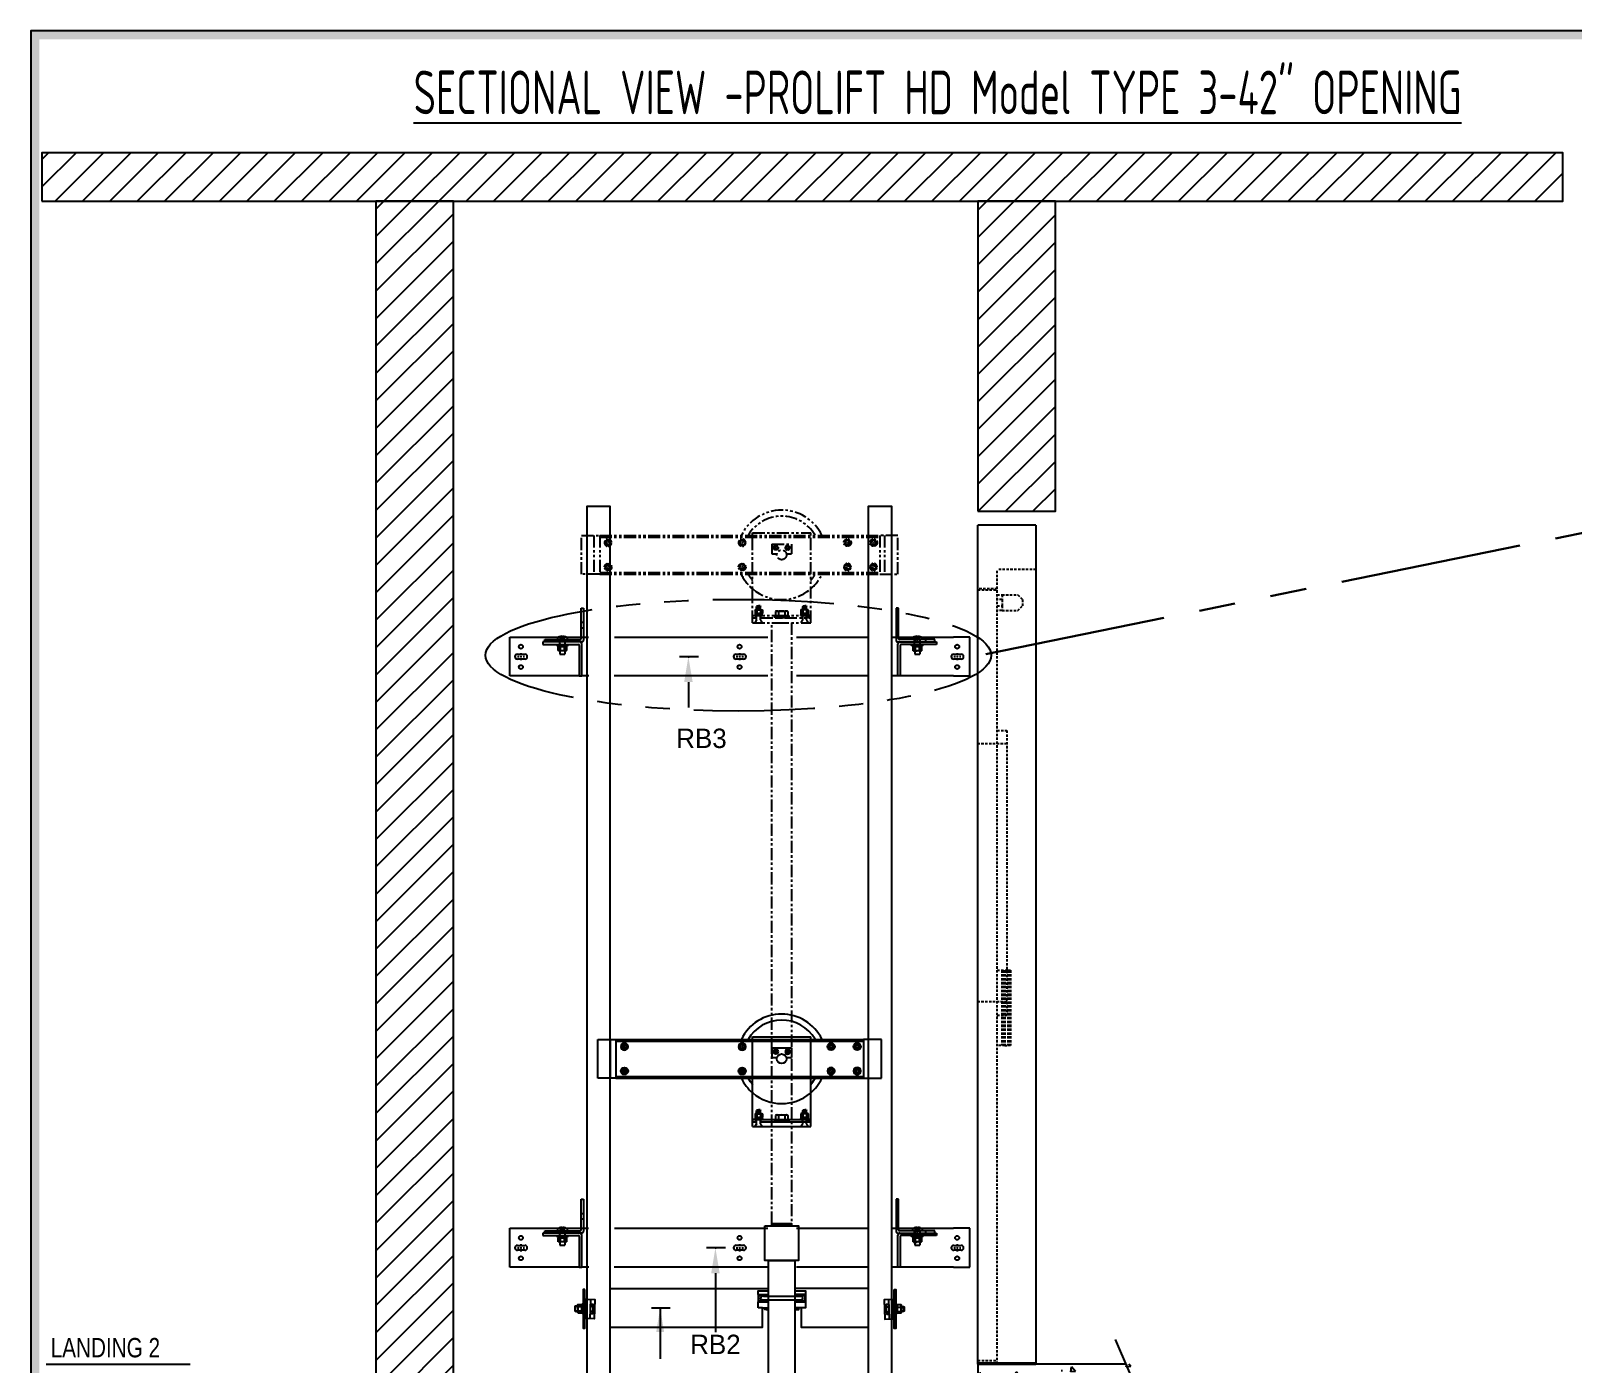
# Model space of a CAD drawing. Header units: inches. Extents: x 93 to 730, y 75 to 542.
# Drawn here: x 93.1 to 199.3, y 249 to 340.7 of the extents above; entities that cross this region are included whole.
import ezdxf
from ezdxf.enums import TextEntityAlignment as Align

# ---------------------------------------------------------------- set-up
doc = ezdxf.new("R2010")
doc.units = ezdxf.units.IN
doc.header["$MEASUREMENT"] = 0
for name, pattern in [('CENTER', [2, 1.25, -0.25, 0.25, -0.25]), ('HIDDEN', [0.375, 0.25, -0.125]), ('PHANTOM', [2.5, 1.25, -0.25, 0.25, -0.25, 0.25, -0.25])]:
    doc.linetypes.add(name, pattern=pattern)
for name, color, linetype in [('AM_HID', 7, 'HIDDEN'), ('AM_VIS', 7, 'Continuous'), ('CEN', 1, 'CENTER'), ('CUTLINE', 6, 'Continuous'), ('DIM', 3, 'Continuous'), ('HATCH', 5, 'Continuous'), ('MASONRY', 7, 'Continuous'), ('NODE', 7, 'Continuous'), ('PHANTOM', 4, 'PHANTOM'), ('TITLEBLK', 8, 'Continuous')]:
    doc.layers.add(name, color=color, linetype=linetype)
doc.styles.add('PLAN_STYLE', font='TXT.SHX')
doc.styles.add('SIMPLEX', font='ARCHS.SHX')
doc.dimstyles.new('IMPERIAL_PL', dxfattribs={"dimtxt": 2, "dimasz": 3, "dimexe": 1.5, "dimexo": 1, "dimgap": 1, "dimtad": 0, "dimtih": 1, "dimtoh": 1, "dimdec": 4, "dimzin": 0, "dimdsep": 46, "dimlunit": 5, "dimtxsty": 'PLAN_STYLE', "dimcen": 0.09, "dimadec": 0, "dimazin": 0, "dimtfac": 1, "dimtdec": 4, "dimtofl": 0, "dimtmove": 0, "dimatfit": 3, "dimfxl": 0, "dimfrac": 2, "dimtolj": 1, "dimtzin": 0, "dimarcsym": 0})
pattern_1 = [(45, (469.7415, -115.229), (-1.4142136, 1.4142136), [])]

# ---------------------------------------------------------------- blocks, each defined once
blk = doc.blocks.new('RAIL_ELEV_LABEL')
at = {"layer": 'DIM'}
blk.add_line((0.78, -0.01), (-1.16, -0.01), dxfattribs=at)
at = {"layer": 'DIM', "linetype": 'ByBlock'}
blk.add_line((-0.25, -2.63), (-0.25, -5.26), dxfattribs=at)
at = {"layer": 'DIM', "color": 0, "linetype": 'ByBlock'}
for p in [(-0.25, -0.01), (-0.19, -0.01), (-0.19, -0.01)]:
    blk.add_point(p, dxfattribs=at)
at = {"layer": 'DIM', "linetype": 'ByBlock'}
blk.add_solid([(-0.69, -2.63), (0.19, -2.63), (-0.25, -0.01)], dxfattribs=at)
at = {"layer": 'DIM'}
blk.add_attdef('RAILELEV', text='', height=2, dxfattribs=at).set_placement((1.1, -9.43), align=Align.CENTER)
blk = doc.blocks.new('RAIL_BRKT')
for p, q in [((-23.69, 2.01), (-22.01, 2.01)), ((23.81, 2.01), (22.12, 2.01)), ((-22.01, -1.99), (-23.69, -1.99)), ((22.12, -1.99), (23.81, -1.99))]:
    blk.add_line(p, q)
for points in [[(-22.9, 0.25, 0), (-22.13, 0.25, 0)], [(-22.9, 0.25, 0), (-22.13, 0.25, 0)], [(-22.9, 0.25, 0), (-22.13, 0.25, 0)], [(-22.9, 0.25, 0), (-22.13, 0.25, 0)], [(-0.33, 0.26, 0), (0.44, 0.26, 0)], [(-0.33, 0.26, 0), (0.44, 0.26, 0)], [(-0.33, 0.26, 0), (0.44, 0.26, 0)], [(-0.33, 0.26, 0), (0.44, 0.26, 0)], [(22.13, 0.25, 0), (22.9, 0.25, 0)], [(22.13, 0.25, 0), (22.9, 0.25, 0)], [(22.13, 0.25, 0), (22.9, 0.25, 0)], [(22.13, 0.25, 0), (22.9, 0.25, 0)], [(-22.13, -0.26, 0), (-22.9, -0.26, 0)], [(-22.13, -0.26, 0), (-22.9, -0.26, 0)], [(-22.13, -0.26, 0), (-22.9, -0.26, 0)], [(-22.13, -0.26, 0), (-22.9, -0.26, 0)], [(0.44, -0.26, 0), (-0.33, -0.26, 0)], [(0.44, -0.26, 0), (-0.33, -0.26, 0)], [(0.44, -0.26, 0), (-0.33, -0.26, 0)], [(0.44, -0.26, 0), (-0.33, -0.26, 0)], [(22.9, -0.26, 0), (22.13, -0.26, 0)], [(22.9, -0.26, 0), (22.13, -0.26, 0)], [(22.9, -0.26, 0), (22.13, -0.26, 0)], [(22.9, -0.26, 0), (22.13, -0.26, 0)]]:
    blk.add_polyline3d(points)
for centre in [(-22.54, 1.03), (0.03, 1.03), (22.49, 1.03), (-22.54, -1.08), (0.03, -1.08), (22.49, -1.08)]:
    blk.add_circle(centre, 0.21)
for centre, major_axis, start_param, end_param in [((-22.9, 0, -2.08), (-0.181, 0.181), -0.785398, 2.356194), ((-22.9, 0, -2.08), (-0.181, 0.181), -0.785398, 2.356194), ((-22.9, 0, -2.08), (-0.181, 0.181), -0.785398, 2.356194), ((-22.9, 0, -2.08), (-0.181, 0.181), -0.785398, 2.356194), ((-22.13, 0, -2.08), (0.181, 0.181), 3.926991, 7.068583), ((-22.13, 0, -2.08), (0.181, 0.181), 3.926991, 7.068583), ((-22.13, 0, -2.08), (0.181, 0.181), 3.926991, 7.068583), ((-22.13, 0, -2.08), (0.181, 0.181), 3.926991, 7.068583), ((-0.33, 0, -2.08), (-0.181, 0.181), -0.785398, 2.356194), ((-0.33, 0, -2.08), (-0.181, 0.181), -0.785398, 2.356194), ((-0.33, 0, -2.08), (-0.181, 0.181), -0.785398, 2.356194), ((-0.33, 0, -2.08), (-0.181, 0.181), -0.785398, 2.356194), ((0.44, 0, -2.08), (0.181, 0.181), 3.926991, 7.068583), ((0.44, 0, -2.08), (0.181, 0.181), 3.926991, 7.068583), ((0.44, 0, -2.08), (0.181, 0.181), 3.926991, 7.068583), ((0.44, 0, -2.08), (0.181, 0.181), 3.926991, 7.068583), ((22.13, 0, -2.08), (-0.181, 0.181), -0.785398, 2.356194), ((22.13, 0, -2.08), (-0.181, 0.181), -0.785398, 2.356194), ((22.13, 0, -2.08), (-0.181, 0.181), -0.785398, 2.356194), ((22.13, 0, -2.08), (-0.181, 0.181), -0.785398, 2.356194), ((22.9, 0, -2.08), (0.181, 0.181), 3.926991, 7.068583), ((22.9, 0, -2.08), (0.181, 0.181), 3.926991, 7.068583), ((22.9, 0, -2.08), (0.181, 0.181), 3.926991, 7.068583), ((22.9, 0, -2.08), (0.181, 0.181), 3.926991, 7.068583)]:
    blk.add_ellipse(centre, major_axis=major_axis, ratio=1, start_param=start_param, end_param=end_param)
at = {"layer": 'AM_HID'}
for p, q in [((-16.32, 3.54), (-16.07, 3.54)), ((16.18, 3.54), (16.43, 3.54)), ((-19.16, 1.51), (-19.16, 1.76)), ((-18.64, 2.01), (-17.87, 2.01)), ((-18.57, 2.04), (-18.31, 1.72)), ((-18.51, 1.76), (-18.51, 0.6)), ((-18.31, 2.04), (-18.31, 1.72)), ((-18.31, 1.72), (-18.2, 1.72)), ((-18.31, 1.72), (-18.26, 1.66)), ((-18.31, 1.72), (-18.31, 1.66)), ((-18.31, 1.66), (-18.26, 1.66)), ((-18.2, 1.72), (-18.26, 1.66)), ((-18.26, 1.66), (-18.2, 1.66)), ((-18.2, 2.04), (-18.2, 1.72)), ((-17.94, 2.04), (-18.2, 1.72)), ((-18.2, 1.72), (-18.2, 1.66)), ((-18.01, 1.76), (-18.01, 0.6)), ((-17.98, 1.51), (-17.98, 1.76)), ((-16.32, 2.98), (-16.07, 2.98)), ((-16.32, 2.01), (-16.07, 2.01)), ((16.43, 2.98), (16.18, 2.98)), ((16.18, 2.01), (16.43, 2.01)), ((17.99, 2.01), (18.75, 2.01)), ((18.05, 2.04), (18.32, 1.72)), ((18.09, 1.51), (18.09, 1.76)), ((18.12, 1.76), (18.12, 0.6)), ((18.32, 2.04), (18.32, 1.72)), ((18.32, 1.72), (18.42, 1.72)), ((18.32, 1.72), (18.32, 1.66)), ((18.32, 1.72), (18.37, 1.66)), ((18.32, 1.66), (18.37, 1.66)), ((18.42, 1.72), (18.37, 1.66)), ((18.37, 1.66), (18.42, 1.66)), ((18.68, 2.04), (18.42, 1.72)), ((18.42, 2.04), (18.42, 1.72)), ((18.42, 1.72), (18.42, 1.66)), ((18.62, 1.76), (18.62, 0.6)), ((19.27, 1.51), (19.27, 1.76)), ((-18.63, 1.04), (-18.63, 1.05)), ((-18.29, 1.05), (-18.63, 1.05)), ((-18.54, 1.51), (-18.54, 1.26)), ((-18.52, 1.16), (-18.52, 1.26)), ((-18.52, 1.16), (-18.52, 1.04)), ((-18.51, 0.6), (-18.51, 1.05)), ((-17.88, 1.05), (-18.23, 1.05)), ((-18.01, 0.6), (-18.01, 1.05)), ((-18, 1.16), (-18, 1.04)), ((-17.99, 1.16), (-17.99, 1.26)), ((-17.98, 1.26), (-17.98, 1.51)), ((-17.88, 1.04), (-17.88, 1.05)), ((17.99, 1.04), (17.94, 1.01)), ((17.94, 1.01), (17.94, 1.01)), ((17.94, 0.6), (17.94, 0.63)), ((17.99, 1.04), (17.99, 1.05)), ((18.34, 1.05), (17.99, 1.05)), ((18.09, 1.26), (18.09, 1.51)), ((18.1, 1.16), (18.1, 1.26)), ((18.11, 1.16), (18.11, 1.04)), ((18.12, 0.6), (18.12, 1.05)), ((18.12, 0.59), (18.62, 0.59)), ((18.15, 1.01), (18.15, 1.01)), ((18.15, 0.63), (18.15, 0.6)), ((18.15, 0.6), (18.15, 0.63)), ((18.74, 1.05), (18.4, 1.05)), ((18.59, 1.01), (18.59, 1.01)), ((18.59, 0.63), (18.59, 0.6)), ((18.59, 0.6), (18.59, 0.63)), ((18.62, 0.6), (18.62, 1.05)), ((18.63, 1.16), (18.63, 1.26)), ((18.63, 1.16), (18.63, 1.04)), ((18.65, 1.51), (18.65, 1.26)), ((18.74, 1.04), (18.74, 1.05)), ((18.74, 1.04), (18.8, 1.01)), ((18.8, 0.63), (18.8, 0.6))]:
    blk.add_line(p, q, dxfattribs=at)
for points in [[(17.94, 1.01), (18.04, 1.04)], [(18.04, 1.04), (18.15, 1.01)], [(18.15, 1.01), (18.37, 1.04)], [(18.37, 1.04), (18.59, 1.01)], [(18.59, 1.01), (18.69, 1.04)], [(18.69, 1.04), (18.8, 1.01)]]:
    blk.add_lwpolyline(points, dxfattribs=at)
at = {"layer": 'AM_VIS'}
for p, q in [((-16.32, 1.86), (-16.32, 5.01)), ((-16.32, 5.01), (-16.07, 5.01)), ((-16.07, 5.01), (-16.07, 1.71)), ((16.18, 5.01), (16.18, 1.71)), ((16.43, 5.01), (16.18, 5.01)), ((16.43, 1.86), (16.43, 5.01)), ((-23.69, -1.99), (-23.69, 2.01)), ((-22.01, 2.01), (-18.64, 2.01)), ((-20.07, 1.76), (-16.42, 1.76)), ((-20.07, 1.51), (-20.07, 1.76)), ((-18.75, 1.91), (-18.75, 1.76)), ((-18.57, 2.04), (-18.57, 2.04)), ((-18.31, 2.1), (-18.31, 2.04)), ((-18.2, 2.04), (-18.2, 2.1)), ((-17.94, 2.04), (-17.94, 2.04)), ((-17.87, 2.01), (-16.32, 2.01)), ((-17.76, 1.91), (-17.76, 1.76)), ((-16.07, 2.01), (-15.55, 2.01)), ((-12.89, 2.01), (2.95, 2.01)), ((5.89, 2.01), (13.31, 2.01)), ((15.78, 2.01), (16.18, 2.01)), ((16.43, 2.01), (17.99, 2.01)), ((20.18, 1.76), (16.53, 1.76)), ((17.88, 1.91), (17.88, 1.76)), ((18.05, 2.04), (18.05, 2.04)), ((18.32, 2.1), (18.32, 2.04)), ((18.42, 2.04), (18.42, 2.1)), ((18.68, 2.04), (18.68, 2.04)), ((18.75, 2.01), (22.12, 2.01)), ((18.86, 1.91), (18.86, 1.76)), ((20.18, 1.51), (20.18, 1.76)), ((23.81, -1.99), (23.81, 2.01)), ((-16.46, 1.51), (-20.26, 1.51)), ((-20.26, 1.51), (-20.26, 1.26)), ((-20.26, 1.26), (-16.61, 1.26)), ((-18.88, 1.16), (-18.88, 1.26)), ((-18.26, 1.16), (-18.88, 1.16)), ((-18.69, 1.16), (-18.69, 1.04)), ((-18.69, 0.63), (-18.69, 1.04)), ((-18.69, 1.04), (-18.29, 1.04)), ((-18.63, 0.6), (-18.69, 0.63)), ((-18.69, 0.63), (-18.69, 0.63)), ((-18.58, 0.6), (-18.63, 0.6)), ((-18.26, 0.6), (-18.58, 0.6)), ((-18.51, 0.6), (-18.51, 0.26)), ((-18.51, 0.26), (-18.01, 0.26)), ((-18.47, 0.63), (-18.47, 1.04)), ((-18.47, 1.04), (-18.47, 0.63)), ((-18.47, 0.63), (-18.47, 0.63)), ((-18.29, 1.04), (-18.29, 1.16)), ((-18.23, 1.05), (-18.29, 1.05)), ((-18.29, 1.04), (-18.26, 1.04)), ((-17.63, 1.16), (-18.26, 1.16)), ((-18.26, 1.04), (-18.23, 1.04)), ((-17.93, 0.6), (-18.26, 0.6)), ((-18.23, 1.16), (-18.23, 1.04)), ((-18.23, 1.04), (-17.82, 1.04)), ((-18.04, 0.63), (-18.04, 1.04)), ((-18.04, 1.04), (-18.04, 0.63)), ((-18.04, 0.63), (-18.04, 0.63)), ((-18.01, 0.6), (-18.01, 0.26)), ((-17.88, 0.6), (-17.93, 0.6)), ((-17.88, 0.6), (-17.82, 0.63)), ((-17.82, 1.16), (-17.82, 1.04)), ((-17.82, 1.04), (-17.82, 0.63)), ((-17.82, 0.63), (-17.82, 0.63)), ((-17.63, 1.16), (-17.63, 1.26)), ((-16.51, 1.16), (-16.51, -1.99)), ((-16.27, 1.51), (-16.46, 1.51)), ((-16.26, -1.99), (-16.26, 1.31)), ((16.37, -1.99), (16.37, 1.31)), ((16.38, 1.51), (16.57, 1.51)), ((16.57, 1.51), (20.37, 1.51)), ((16.62, 1.16), (16.62, -1.99)), ((20.37, 1.26), (16.72, 1.26)), ((17.74, 1.16), (17.74, 1.26)), ((18.37, 1.16), (17.74, 1.16)), ((17.93, 1.16), (17.93, 1.04)), ((17.93, 1.04), (18.34, 1.04)), ((17.94, 0.63), (17.94, 1.04)), ((17.94, 0.63), (17.94, 0.63)), ((17.99, 0.6), (17.94, 0.63)), ((17.99, 0.6), (17.94, 0.6)), ((18.04, 0.6), (17.99, 0.6)), ((17.99, 0.6), (17.99, 0.59)), ((17.99, 0.59), (18.04, 0.59)), ((18.37, 0.6), (18.04, 0.6)), ((18.04, 0.59), (18.12, 0.59)), ((18.12, 0.6), (18.12, 0.26)), ((18.12, 0.26), (18.62, 0.26)), ((18.15, 0.63), (18.15, 1.04)), ((18.15, 1.04), (18.15, 0.63)), ((18.15, 0.63), (18.15, 0.63)), ((18.34, 1.04), (18.34, 1.16)), ((18.4, 1.05), (18.34, 1.05)), ((18.34, 1.04), (18.37, 1.04)), ((18.99, 1.16), (18.37, 1.16)), ((18.37, 1.04), (18.4, 1.04)), ((18.69, 0.6), (18.37, 0.6)), ((18.4, 1.16), (18.4, 1.04)), ((18.4, 1.04), (18.81, 1.04)), ((18.59, 0.63), (18.59, 1.04)), ((18.59, 1.04), (18.59, 0.63)), ((18.59, 0.63), (18.59, 0.63)), ((18.62, 0.6), (18.62, 0.26)), ((18.62, 0.59), (18.74, 0.59)), ((18.74, 0.6), (18.69, 0.6)), ((18.74, 0.6), (18.8, 0.63)), ((18.8, 0.6), (18.74, 0.6)), ((18.74, 0.6), (18.74, 0.59)), ((18.8, 1.04), (18.8, 0.63)), ((18.8, 1.01), (18.8, 1.01)), ((18.8, 0.63), (18.8, 0.63)), ((18.81, 1.16), (18.81, 1.04)), ((18.99, 1.16), (18.99, 1.26)), ((20.37, 1.51), (20.37, 1.26)), ((-16.51, -1.99), (-22.01, -1.99)), ((-16.51, -1.99), (-16.26, -1.99)), ((-15.51, -1.99), (-16.26, -1.99)), ((2.96, -1.99), (-12.9, -1.99)), ((13.31, -1.99), (5.89, -1.99)), ((16.37, -1.99), (15.78, -1.99)), ((16.62, -1.99), (16.37, -1.99)), ((22.12, -1.99), (16.62, -1.99))]:
    blk.add_line(p, q, dxfattribs=at)
for points in [[(-18.58, 0.6), (-18.69, 0.63)], [(-18.47, 0.63), (-18.58, 0.6)], [(-18.26, 0.6), (-18.47, 0.63)], [(-18.04, 0.63), (-18.26, 0.6)], [(-17.93, 0.6), (-18.04, 0.63)], [(-17.82, 0.63), (-17.93, 0.6)], [(18.04, 0.6), (17.94, 0.63)], [(18.15, 0.63), (18.04, 0.6)], [(18.37, 0.6), (18.15, 0.63)], [(18.59, 0.63), (18.37, 0.6)], [(18.69, 0.6), (18.59, 0.63)], [(18.8, 0.63), (18.69, 0.6)]]:
    blk.add_lwpolyline(points, dxfattribs=at)
for centre, radius, start, end in [((-18.69, 1.91), 0.055, 126.0571, 180), ((-18.26, 1.31), 0.8, 113.188, 126.0571), ((-18.26, 1.31), 0.798, 93.7348, 113.1528), ((-18.26, 1.31), 0.798, 66.8472, 86.2652), ((-18.26, 1.31), 0.8, 53.9429, 66.812), ((-17.82, 1.91), 0.055, 0, 53.9429), ((-16.42, 1.86), 0.1, 270, 360), ((-16.27, 1.71), 0.2, 270, 360), ((16.38, 1.71), 0.2, 180, 270), ((16.53, 1.86), 0.1, 180, 270), ((17.93, 1.91), 0.055, 126.0571, 180), ((18.37, 1.31), 0.8, 113.188, 126.0571), ((18.37, 1.31), 0.798, 93.7348, 113.1528), ((18.37, 1.31), 0.798, 66.8472, 86.2652), ((18.37, 1.31), 0.8, 53.9429, 66.812), ((18.81, 1.91), 0.055, 0, 53.9429), ((-16.61, 1.16), 0.1, 0, 90), ((-16.46, 1.31), 0.2, 0, 90), ((16.57, 1.31), 0.2, 90, 180), ((16.72, 1.16), 0.1, 90, 180)]:
    blk.add_arc(centre, radius, start, end, dxfattribs=at)
for centre in [(-18.26, 1.45), (18.37, 1.45)]:
    blk.add_ellipse(centre, major_axis=(0.768, 0), ratio=0.773149, start_param=1.503066, end_param=1.638527, dxfattribs=at)
at = {"layer": 'CEN', "linetype": 'CENTER'}
for p, q in [((-22.51, 0.21), (-22.51, 0.37)), ((-22.51, -0.06), (-22.51, 0.05)), ((-0.31, 0), (-0.16, 0)), ((0, 0), (0.11, 0)), ((0.06, 0.22), (0.06, 0.37)), ((0.06, -0.06), (0.06, 0.06)), ((0.27, 0), (0.42, 0)), ((22.51, 0.21), (22.51, 0.37)), ((22.51, -0.06), (22.51, 0.05)), ((-22.88, 0), (-22.73, 0)), ((-22.57, 0), (-22.46, 0)), ((-22.51, -0.37), (-22.51, -0.22)), ((-22.3, 0), (-22.15, 0)), ((0.06, -0.37), (0.06, -0.22)), ((22.15, 0), (22.3, 0)), ((22.46, 0), (22.57, 0)), ((22.51, -0.37), (22.51, -0.22)), ((22.73, 0), (22.88, 0))]:
    blk.add_line(p, q, dxfattribs=at)
blk = doc.blocks.new('PRO_ELEV_C')
at = {"layer": 'AM_HID', "linetype": 'Continuous'}
for p, q in [((0, 0), (0, 86.56)), ((6, 86.56), (0, 86.56)), ((6, 86.56), (6, 0)), ((0, 0.12), (2, 0.12)), ((0, 0), (2, 0)), ((2, 0.12), (6, 0.12)), ((2, 0), (6, 0))]:
    blk.add_line(p, q, dxfattribs=at)
at = {"layer": 'AM_HID'}
for p, q in [((2, 0), (2, 82)), ((6, 82), (2, 82)), ((2, 80), (0, 80)), ((0, 79.88), (2, 79.88)), ((2, 79.38), (2.5, 79.38)), ((2.5, 78.88), (2, 78.88)), ((2, 78.25), (2.5, 78.25)), ((2.5, 79.38), (4.12, 79.38)), ((2.5, 79.38), (2.5, 78.88)), ((2.5, 78.88), (2.5, 78.25)), ((2.5, 78.25), (2.5, 77.75)), ((4.62, 78.88), (4.12, 79.38)), ((4.12, 77.75), (4.62, 78.25)), ((4.62, 78.88), (4.62, 78.25)), ((2.5, 77.75), (2, 77.75)), ((2.5, 77.75), (4.12, 77.75)), ((2, 65.38), (3, 65.38)), ((3, 65.38), (3, 36)), ((3, 64), (0, 64)), ((2, 40.63), (2.78, 40.63)), ((2.46, 40.63), (2.46, 32.88)), ((2.65, 40.63), (2.65, 32.88)), ((3.11, 40.63), (2.78, 40.63)), ((2.78, 40.63), (2.78, 32.88)), ((3.11, 40.63), (3.11, 32.88)), ((3.11, 40.63), (3.38, 40.63)), ((3.12, 40.63), (3.12, 32.88)), ((3.25, 40.63), (3.25, 32.88)), ((3.25, 40.63), (3.25, 32.88)), ((3.38, 40.63), (3.38, 32.88)), ((3, 37.38), (0, 37.38)), ((2, 36), (3, 36)), ((2.78, 32.88), (2, 32.88)), ((2.78, 32.88), (3.11, 32.88)), ((3.38, 32.88), (3.11, 32.88)), ((0, 0.38), (2, 0.38))]:
    blk.add_line(p, q, dxfattribs=at)
blk = doc.blocks.new('JACK_BRACKET_NEW2')
for p, q in [((-2.43, 1.75), (-2.43, 1.75)), ((-2.43, 1.75), (-2.41, 1.75)), ((-1.61, 2), (-1.5, 2)), ((-1.61, 1.75), (-1.49, 1.75)), ((-2.43, 1.38), (-2.43, 0.62)), ((-2.43, 0), (-2.43, 0.62)), ((-1.99, 0), (-2.43, 0)), ((-2.4, 1.38), (-2.4, 0.62)), ((-2.4, 1.38), (-1.61, 1.38)), ((-2.4, 0.62), (-1.61, 0.62)), ((-1.61, 1.38), (-1.5, 1.38)), ((-1.61, 1.25), (-1.5, 1.25)), ((-1.61, 0.74), (-1.5, 0.74)), ((-1.61, 0.62), (-1.5, 0.62)), ((-1.61, 0), (-1.5, 0)), ((-1.61, -0.19), (-1.5, -0.19))]:
    blk.add_line(p, q)
for points in [[(-20.31, 1.9), (-20.49, 1.9), (-20.49, -2.1), (-20.31, -2.1), (-20.31, 1.9)], [(-17.69, 2), (-1.61, 2)], [(-2.43, 1.38), (-2.43, 1.75), (-1.61, 1.75)], [(8.94, 2), (1.5, 2)], [(1.5, 1.75), (2.45, 1.75), (2.45, 0), (1.5, 0)], [(11.61, 1.87), (11.8, 1.87), (11.8, -2.13), (11.61, -2.13), (11.61, 1.87)], [(-21.29, 0.18), (-21.33, 0.13), (-21.35, -0.28), (-21.3, -0.32), (-21.29, 0.18)], [(-21.33, 0.1), (-21.35, 0.08), (-21.34, -0.07)], [(-21.3, -0.32), (-21.05, -0.33), (-21.05, 0.17), (-21.29, 0.18)], [(-21.04, -0.47), (-21.05, -0.47), (-21.05, 0.28), (-21.04, 0.27), (-21.04, -0.47)], [(-21.04, -0.53), (-21.04, 0.34), (-20.63, 0.34), (-20.61, 0.28), (-20.61, 0.21), (-20.61, -0.12), (-20.61, -0.43), (-20.61, -0.47), (-20.63, -0.53), (-20.61, -0.43), (-20.63, -0.34), (-20.61, -0.12), (-20.63, 0.09), (-20.61, 0.21), (-20.63, 0.34)], [(-20.63, 0.09), (-21.04, 0.09)], [(-20.56, -0.47), (-20.61, -0.47), (-20.61, 0.28), (-20.56, 0.28), (-20.56, -0.47), (-20.56, -0.6), (-20.49, -0.6), (-20.49, 0.4), (-20.56, 0.4), (-20.56, 0.28)], [(-20.31, 0.14), (-20.23, 0.14)], [(-20.27, -1.11), (-20.2, 0.89), (-19.28, 0.86), (-19.35, -1.14), (-20.27, -1.11), (-20.2, 0.89)], [(-19.72, 0.87), (-19.79, -1.13)], [(-19.74, 0.38), (-19.5, 0.37), (-19.46, 0.3), (-19.48, -0.13), (-19.49, -0.57), (-19.53, -0.64), (-19.77, -0.63)], [(-19.51, 0.12), (-19.75, 0.13)], [(-19.5, 0.37), (-19.51, 0.12), (-19.48, -0.13), (-19.53, -0.39), (-19.53, -0.64)], [(-17.69, -2), (-1.99, -2), (-1.99, 0), (-1.61, 0)], [(-2.4, 1.25), (-1.61, 1.25)], [(-2.4, 0.74), (-1.61, 0.74)], [(-1.88, 1.19), (-1.99, 1.19), (-2.12, 1.13), (-2.18, 1), (-2.12, 0.87), (-1.99, 0.81)], [(-1.99, 0.81), (-1.83, 0.81)], [(-1.88, 0.81), (2.01, 0.81), (2.14, 0.87), (2.2, 1), (2.14, 1.13), (2.01, 1.19), (1.9, 1.19)], [(-1.88, 1.19), (2.01, 1.19)], [(-1.83, 1.38), (-1.83, 1.25)], [(-1.83, 0.74), (-1.83, 0.62)], [(-1.61, -0.19), (-1.74, -0.19), (-1.74, 0)], [(1.5, 0.62), (2.42, 0.62), (2.42, 1.38), (1.5, 1.38)], [(1.5, 1.25), (2.42, 1.25)], [(1.5, 0.74), (2.42, 0.74)], [(1.5, -0.19), (1.76, -0.19), (1.76, 0)], [(1.79, 1.38), (1.79, 1.25)], [(1.79, 0.74), (1.79, 0.62)], [(2.01, 0), (2.01, -2), (8.94, -2)], [(11.57, -1.14), (11.5, 0.86), (10.58, 0.82), (10.65, -1.17), (11.57, -1.14), (11.5, 0.86)], [(11.04, 0.35), (10.8, 0.34), (10.77, 0.27), (10.78, -0.16), (10.8, -0.61), (10.84, -0.67), (11.07, -0.66)], [(10.8, 0.34), (10.81, 0.09), (10.78, -0.16), (10.83, -0.42), (10.84, -0.67)], [(10.81, 0.09), (11.05, 0.09)], [(11.02, 0.84), (11.09, -1.16)], [(11.61, 0.11), (11.53, 0.11)], [(11.86, -0.5), (11.91, -0.5), (11.91, 0.25), (11.86, 0.25), (11.86, -0.5), (11.86, -0.63), (11.8, -0.63), (11.8, 0.37), (11.86, 0.37), (11.86, 0.25)], [(12.34, -0.56), (12.34, 0.3), (11.94, 0.3), (11.91, 0.25), (11.91, 0.18), (11.91, -0.16), (11.91, -0.47), (11.91, -0.5), (11.94, -0.56), (11.91, -0.47), (11.94, -0.37), (11.91, -0.16), (11.94, 0.06), (11.91, 0.18), (11.94, 0.3)], [(11.94, 0.06), (12.34, 0.06)], [(12.34, -0.5), (12.36, -0.5), (12.36, 0.25), (12.34, 0.24), (12.34, -0.5)], [(12.61, -0.36), (12.36, -0.36), (12.36, 0.14), (12.59, 0.14)], [(12.59, 0.14), (12.64, 0.1), (12.65, -0.31), (12.61, -0.36), (12.59, 0.14)], [(12.64, 0.06), (12.65, 0.05), (12.64, -0.1)], [(-21.33, -0.29), (-21.33, -0.33), (-21.29, -0.37), (-21.29, -0.32)], [(-21.29, -0.37), (-21.05, -0.36)], [(-20.63, -0.34), (-21.04, -0.34)], [(-21.04, -0.53), (-20.63, -0.53)], [(-20.31, -0.36), (-20.24, -0.36)], [(-19.53, -0.39), (-19.76, -0.38)], [(10.83, -0.42), (11.07, -0.41)], [(11.61, -0.39), (11.55, -0.39)], [(11.94, -0.37), (12.34, -0.37)], [(12.34, -0.56), (11.94, -0.56)], [(12.59, -0.4), (12.36, -0.39)], [(12.64, -0.32), (12.64, -0.36), (12.59, -0.4), (12.59, -0.36)]]:
    blk.add_lwpolyline(points)
blk = doc.blocks.new('LANDING_C')
at = {"layer": 'HATCH'}
h = blk.add_hatch(dxfattribs=at)
h.set_pattern_fill('AR-CONC', color=256, scale=0.1, style=0)
h.set_pattern_definition([(130, (83.2107, 20.079), (-0.71726, -0.062752), [0.075, -0.825]), (185, (83.2107, 20.079), (0.1387513, 0.752192), [0.06, -0.66]), (79.5486, (83.15096, 20.0738), (-0.5785094, 0.6894395), [0.06374, -0.701142]), (133.8158, (83.2107, 20.279), (-1.067241, -0.165519), [0.1125, -1.2375]), (83.3644, (83.1218, 20.2652), (-0.934663, 0.974118), [0.09561, -1.051713]), (188.8158, (83.2107, 20.279), (-0.934662, 0.974119), [0.09, -0.99]), (159, (83.1107, 20.229), (-0.596907, -0.402619), [0.075, -0.825]), (214, (83.1107, 20.229), (-0.2433153, 0.72515), [0.06, -0.66]), (108.5486, (83.061, 20.19545), (-0.8402226, 0.3225305), [0.06374, -0.701142]), (142.5, (83.21073, 20.079), (-0.01215986, 0.33289385), [0, -0.652, 0, -0.67, 0, -0.6625]), (172.5, (83.21073, 20.079), (-0.2630695, 0.3944117), [0, -0.382, 0, -0.637, 0, -0.2525]), (212.5, (83.43373, 20.079), (-0.5338224, -0.0225549), [0, -0.25, 0, -0.78, 0, -1.035]), (222.5, (83.53373, 20.079), (-0.5831862, 0.100105), [0, -0.325, 0, -0.518, 0, -0.735])])
edge = h.paths.add_edge_path()
edge.add_line((2, 0.785), (2, 1))
edge.add_line((1.907, 1), (0, 1))
edge.add_line((0, 1), (0, 0))
edge.add_line((0, 0), (1.955, 0))
for p, q in [((1.77, 1.318), (2.113, 0.524)), ((2.113, 0.524), (1.801, 0.259)), ((1.801, 0.259), (2.097, -0.24))]:
    blk.add_line(p, q)
at = {"layer": 'CUTLINE'}
for p, q in [((0, 1), (0, 0)), ((1.907, 1), (0, 1)), ((0, 0), (1.955, 0))]:
    blk.add_line(p, q, dxfattribs=at)
blk = doc.blocks.new('AFWASHTP', base_point=(2, 5))
for radius in [1, 0.5]:
    blk.add_circle((2, 5), radius)
blk = doc.blocks.new('AMHSCRTP', base_point=(3, 7))
for p, q in [((2.57, 7.75), (2.13, 7)), ((2.13, 7), (2.57, 6.25)), ((3.43, 7.75), (2.57, 7.75)), ((2.57, 6.25), (3.43, 6.25)), ((2.95, 7), (3.05, 7)), ((3, 7.05), (3, 6.95)), ((3.87, 7), (3.43, 7.75)), ((3.43, 6.25), (3.87, 7))]:
    blk.add_line(p, q)
blk.add_circle((3, 7), 0.75)
blk = doc.blocks.new('AHEXNTSP', base_point=(7.984375, 7))
for p, q in [((7.114583, 7.749615), (7.183397, 7.866025)), ((7.114583, 7.749615), (7.114583, 6.250385)), ((7.183397, 7.866025), (7.984375, 7.866025)), ((7.183397, 7.433013), (7.984375, 7.433013)), ((7.984375, 7.866025), (7.984375, 6.133975)), ((7.984375, 7.75), (8, 7.75)), ((8, 7.75), (8, 6.25)), ((7.114583, 6.250385), (7.183397, 6.133975)), ((7.183397, 6.566987), (7.984375, 6.566987)), ((7.183397, 6.133975), (7.984375, 6.133975)), ((8, 6.25), (7.984375, 6.25))]:
    blk.add_line(p, q)
for centre, radius, start, end in [((7.489583, 7.649519), 0.375, 144.73561, 215.26439), ((8.614583, 7), 1.495257, 163.166541, 196.833459), ((7.489583, 6.350481), 0.375, 144.73561, 215.26439)]:
    blk.add_arc(centre, radius, start, end)
blk = doc.blocks.new('AFWASHSP', base_point=(4, 5))
for p, q in [((3.8125, 6), (3.8125, 4)), ((4, 6), (3.8125, 6)), ((3.8125, 4), (4, 4)), ((4, 4), (4, 6))]:
    blk.add_line(p, q)
blk = doc.blocks.new('ALWASHSP', base_point=(4, 2))
for p, q in [((3.75, 2.839), (4, 2.839)), ((3.75, 2.839), (3.75, 2.065)), ((4, 2.839), (4, 2.065)), ((3.75, 1.182), (3.75, 2.065)), ((4, 2.065), (3.75, 2.065)), ((3.75, 1.935), (4, 1.935)), ((4.003, 1.182), (3.75, 1.182)), ((4, 2.065), (4, 1.935)), ((4.003, 1.182), (4, 1.935))]:
    blk.add_line(p, q)
blk = doc.blocks.new('AMHSCRSP', base_point=(6.02, 7))
for p, q in [((5.33, 7.75), (5.4, 7.87)), ((5.33, 6.25), (5.33, 7.75)), ((5.4, 7.87), (6, 7.87)), ((5.4, 7.43), (6, 7.43)), ((5.4, 6.57), (6, 6.57)), ((6, 6.13), (6, 7.87)), ((6.02, 7.75), (6, 7.75)), ((6.02, 6.25), (6.02, 7.75)), ((5.33, 6.25), (5.4, 6.13)), ((5.4, 6.13), (6, 6.13)), ((6, 6.25), (6.02, 6.25))]:
    blk.add_line(p, q)
for centre, radius, start, end in [((5.71, 7.65), 0.375, 144.7356, 215.2644), ((5.71, 6.35), 0.375, 144.7356, 215.2644), ((6.83, 7), 1.5, 163.1665, 196.8335)]:
    blk.add_arc(centre, radius, start, end)
at = {"layer": 'NODE'}
for p in [(6, 7.5), (6, 6.5)]:
    blk.add_point(p, dxfattribs=at)
blk = doc.blocks.new('YOKE_ASSY')
for p, q in [((-18.98, 5), (-18.98, 9)), ((-18.98, 9), (-17.1, 9)), ((-17.69, 9), (-17.69, 5)), ((-17.1, 9), (8.44, 9)), ((-17.1, 9), (-17.1, 5)), ((-17.1, 9), (-17.1, 5)), ((-17.1, 8.81), (8.44, 8.81)), ((-16.6, 9), (-16.6, 8.81)), ((-3, 9.26), (3, 9.26)), ((-3, 9), (-3, 9.26)), ((-3, 5), (-3, 9)), ((-1, 8.12), (-1, 7.12)), ((-1, 8.12), (1, 8.12)), ((1, 8.12), (1, 7.12)), ((3, 9), (3, 9.26)), ((3, 5), (3, 9)), ((5.45, 9), (5.45, 8.81)), ((8.44, 9), (8.44, 5)), ((10.31, 9), (8.44, 9)), ((8.94, 9), (8.94, 5)), ((10.31, 5), (10.31, 9)), ((-1, 7.12), (-0.48, 7.12)), ((0.48, 7.12), (1, 7.12)), ((-17.1, 5), (-18.98, 5)), ((-17.1, 5.19), (8.44, 5.19)), ((-17.1, 5), (8.44, 5)), ((-16.6, 5), (-16.6, 5.19)), ((-3, 0), (-3, 5)), ((3, 0), (3, 5)), ((5.45, 5), (5.45, 5.19)), ((8.44, 5), (10.31, 5)), ((-2.53, 1.73), (-2.58, 1.68)), ((-2.58, 1.33), (-2.58, 1.68)), ((-2.53, 1.73), (-2.38, 1.73)), ((-2.5, 1.64), (-2.24, 1.64)), ((-2.22, 1.73), (-2.38, 1.73)), ((-2.22, 1.73), (-2.17, 1.68)), ((-2.17, 1.33), (-2.17, 1.68)), ((2.22, 1.73), (2.17, 1.68)), ((2.17, 1.33), (2.17, 1.68)), ((2.22, 1.73), (2.38, 1.73)), ((2.5, 1.64), (2.24, 1.64)), ((2.53, 1.73), (2.38, 1.73)), ((2.53, 1.73), (2.58, 1.68)), ((2.58, 1.33), (2.58, 1.68)), ((-3, 0.75), (3, 0.75)), ((-3, 0.75), (-2.07, 0.75)), ((-3, 0.5), (-2.59, 0.5)), ((-3, 0), (3, 0)), ((-2.58, 0.28), (-2.78, 0)), ((-2.62, 0.5), (-2.62, 0.75)), ((-2.58, 0.28), (-2.58, 0.75)), ((-2.57, 1.56), (-2.2, 1.56)), ((-2.57, 1.39), (-2.2, 1.39)), ((-2.5, 1.47), (-2.24, 1.47)), ((-2.17, 0.28), (-2.17, 0.75)), ((-2.17, 0.5), (3, 0.5)), ((-2.17, 0.28), (-1.97, 0)), ((-2.14, 0.5), (-2.14, 0.75)), ((-0.75, 0.75), (-0.75, 0.5)), ((0.75, 0.75), (0.75, 0.5)), ((2.17, 0.28), (1.97, 0)), ((3, 0.75), (2.07, 0.75)), ((2.14, 0.5), (2.14, 0.75)), ((2.17, 0.28), (2.17, 0.75)), ((2.57, 1.56), (2.2, 1.56)), ((2.57, 1.39), (2.2, 1.39)), ((2.5, 1.47), (2.24, 1.47)), ((2.58, 0.28), (2.58, 0.75)), ((2.58, 0.28), (2.78, 0)), ((3, 0.5), (2.59, 0.5)), ((2.62, 0.5), (2.62, 0.75))]:
    blk.add_line(p, q)
blk.add_circle((0, 7), 0.5)
for radius, start, end in [(4.62, 26.1211, 154.2108), (4, 30.6509, 149.9511), (4.62, 205.7682, 229.6339), (4, 209.977, 221.4096), (4.62, 309.9337, 333.9078), (4, 318.5904, 329.0285), (4.62, 229.6339, 309.9337)]:
    blk.add_arc((0, 7), radius, start, end)
for name, p, xscale, yscale, zscale in [('AFWASHTP', (-16.23, 8.26), -0.375, 0.375, 0.375), ('AMHSCRTP', (-16.22, 8.25), -0.375, 0.375, 0.375), ('AFWASHTP', (-4.08, 8.26), -0.375, 0.375, 0.375), ('AMHSCRTP', (-4.06, 8.25), -0.375, 0.375, 0.375), ('AFWASHTP', (-0.61, 7.74), 0.25, 0.25, 0.25), ('AFWASHTP', (0.61, 7.74), -0.25, 0.25, 0.25), ('AFWASHTP', (5.1, 8.26), 0.375, 0.375, 0.375), ('AMHSCRTP', (5.09, 8.25), 0.375, 0.375, 0.375), ('AFWASHTP', (7.8, 8.26), 0.375, 0.375, 0.375), ('AMHSCRTP', (7.79, 8.25), 0.375, 0.375, 0.375), ('AMHSCRTP', (-0.62, 7.75), 0.25, 0.25, 0.25), ('AMHSCRTP', (0.62, 7.75), -0.25, 0.25, 0.25)]:
    blk.add_blockref(name, p, dxfattribs=dict(xscale=xscale, yscale=yscale, zscale=zscale))
for name, p, xscale, yscale, zscale, rotation in [('AFWASHTP', (-16.23, 5.74), 0.375, 0.375, 0.375, 180), ('AMHSCRTP', (-16.22, 5.75), 0.375, 0.375, 0.375, 180), ('AFWASHTP', (-4.08, 5.74), 0.375, 0.375, 0.375, 180), ('AMHSCRTP', (-4.06, 5.75), 0.375, 0.375, 0.375, 180), ('AFWASHTP', (5.1, 5.74), -0.375, 0.375, 0.375, 180), ('AMHSCRTP', (5.09, 5.75), -0.375, 0.375, 0.375, 180), ('AFWASHTP', (7.8, 5.74), -0.375, 0.375, 0.375, 180), ('AMHSCRTP', (7.79, 5.75), -0.375, 0.375, 0.375, 180), ('AFWASHSP', (-2.38, 0.83), -0.4375, 0.4375, 0.4375, 270), ('AHEXNTSP', (-2.36, 0.96), -0.4375, 0.4375, 0.4375, 90), ('ALWASHSP', (-2.37, 0.94), -0.4375, 0.4375, 0.4375, 270), ('AMHSCRSP', (0, 0.69), 0.75, 0.75, 0.75, 270), ('ALWASHSP', (0, 0.5), 0.75, 0.75, 0.75, 270), ('AFWASHSP', (2.38, 0.83), 0.4375, 0.4375, 0.4375, 90), ('AHEXNTSP', (2.36, 0.96), 0.4375, 0.4375, 0.4375, 270), ('ALWASHSP', (2.37, 0.94), 0.4375, 0.4375, 0.4375, 90)]:
    blk.add_blockref(name, p, dxfattribs=dict(xscale=xscale, yscale=yscale, zscale=zscale, rotation=rotation))
blk = doc.blocks.new('YOKE_ASSY_PHANTOM')
at = {"layer": 'PHANTOM'}
for p, q in [((-20.66, 5), (-20.66, 9)), ((-20.66, 9), (-18.78, 9)), ((-19.37, 9), (-19.37, 5)), ((-18.78, 9), (10.13, 9)), ((-18.78, 9), (-18.78, 5)), ((-18.78, 9), (-18.78, 5)), ((-18.78, 8.81), (10.13, 8.81)), ((-18.28, 9), (-18.28, 8.81)), ((-3, 9.26), (3, 9.26)), ((-3, 9), (-3, 9.26)), ((-3, 5), (-3, 9)), ((-1, 8.12), (-1, 7.12)), ((-1, 8.12), (1, 8.12)), ((1, 8.12), (1, 7.12)), ((3, 9), (3, 9.26)), ((3, 5), (3, 9)), ((9.85, 9), (9.85, 8.81)), ((12, 9), (10.12, 9)), ((10.13, 9), (10.13, 5)), ((10.63, 9), (10.63, 5)), ((12, 5), (12, 9)), ((-1, 7.12), (-0.48, 7.12)), ((0.48, 7.12), (1, 7.12)), ((-18.78, 5), (-20.66, 5)), ((-18.78, 5.19), (10.13, 5.19)), ((-18.78, 5), (10.13, 5)), ((-18.28, 5), (-18.28, 5.19)), ((-3, 0), (-3, 5)), ((3, 0), (3, 5)), ((9.85, 5), (9.85, 5.19)), ((10.13, 5), (12, 5)), ((-2.53, 1.73), (-2.58, 1.68)), ((-2.58, 1.33), (-2.58, 1.68)), ((-2.53, 1.73), (-2.38, 1.73)), ((-2.5, 1.64), (-2.24, 1.64)), ((-2.22, 1.73), (-2.38, 1.73)), ((-2.22, 1.73), (-2.17, 1.68)), ((-2.17, 1.33), (-2.17, 1.68)), ((2.22, 1.73), (2.17, 1.68)), ((2.17, 1.33), (2.17, 1.68)), ((2.22, 1.73), (2.38, 1.73)), ((2.5, 1.64), (2.24, 1.64)), ((2.53, 1.73), (2.38, 1.73)), ((2.53, 1.73), (2.58, 1.68)), ((2.58, 1.33), (2.58, 1.68)), ((-3, 0.75), (3, 0.75)), ((-3, 0.75), (-2.07, 0.75)), ((-3, 0.5), (-2.59, 0.5)), ((-3, 0), (3, 0)), ((-2.58, 0.28), (-2.78, 0)), ((-2.62, 0.5), (-2.62, 0.75)), ((-2.58, 0.28), (-2.58, 0.75)), ((-2.57, 1.56), (-2.2, 1.56)), ((-2.57, 1.39), (-2.2, 1.39)), ((-2.5, 1.47), (-2.24, 1.47)), ((-2.17, 0.28), (-2.17, 0.75)), ((-2.17, 0.5), (3, 0.5)), ((-2.17, 0.28), (-1.97, 0)), ((-2.14, 0.5), (-2.14, 0.75)), ((-0.75, 0.75), (-0.75, 0.5)), ((0.75, 0.75), (0.75, 0.5)), ((2.17, 0.28), (1.97, 0)), ((3, 0.75), (2.07, 0.75)), ((2.14, 0.5), (2.14, 0.75)), ((2.17, 0.28), (2.17, 0.75)), ((2.57, 1.56), (2.2, 1.56)), ((2.57, 1.39), (2.2, 1.39)), ((2.5, 1.47), (2.24, 1.47)), ((2.58, 0.28), (2.58, 0.75)), ((2.58, 0.28), (2.78, 0)), ((3, 0.5), (2.59, 0.5)), ((2.62, 0.5), (2.62, 0.75))]:
    blk.add_line(p, q, dxfattribs=at)
blk.add_circle((0, 7), 0.5, dxfattribs=at)
for radius, start, end in [(4.62, 26.1211, 154.2108), (4, 30.6509, 149.9511), (4.62, 205.7682, 229.6339), (4, 209.977, 221.4096), (4.62, 309.9337, 333.9078), (4, 318.5904, 329.0285), (4.62, 229.6339, 309.9337)]:
    blk.add_arc((0, 7), radius, start, end, dxfattribs=at)
for name, p, xscale, yscale, zscale in [('AFWASHTP', (-17.92, 8.26), -0.375, 0.375, 0.375), ('AMHSCRTP', (-17.91, 8.25), -0.375, 0.375, 0.375), ('AFWASHTP', (-4.08, 8.26), -0.375, 0.375, 0.375), ('AMHSCRTP', (-4.06, 8.25), -0.375, 0.375, 0.375), ('AFWASHTP', (-0.61, 7.74), 0.25, 0.25, 0.25), ('AFWASHTP', (0.61, 7.74), -0.25, 0.25, 0.25), ('AFWASHTP', (6.79, 8.26), 0.375, 0.375, 0.375), ('AMHSCRTP', (6.77, 8.25), 0.375, 0.375, 0.375), ('AFWASHTP', (9.49, 8.26), 0.375, 0.375, 0.375), ('AMHSCRTP', (9.47, 8.25), 0.375, 0.375, 0.375), ('AMHSCRTP', (-0.62, 7.75), 0.25, 0.25, 0.25), ('AMHSCRTP', (0.62, 7.75), -0.25, 0.25, 0.25)]:
    blk.add_blockref(name, p, dxfattribs=dict(at, xscale=xscale, yscale=yscale, zscale=zscale))
for name, p, xscale, yscale, zscale, rotation in [('AFWASHTP', (-17.92, 5.74), 0.375, 0.375, 0.375, 180), ('AMHSCRTP', (-17.91, 5.75), 0.375, 0.375, 0.375, 180), ('AFWASHTP', (-4.08, 5.74), 0.375, 0.375, 0.375, 180), ('AMHSCRTP', (-4.06, 5.75), 0.375, 0.375, 0.375, 180), ('AFWASHTP', (6.79, 5.74), -0.375, 0.375, 0.375, 180), ('AMHSCRTP', (6.77, 5.75), -0.375, 0.375, 0.375, 180), ('AFWASHTP', (9.49, 5.74), -0.375, 0.375, 0.375, 180), ('AMHSCRTP', (9.47, 5.75), -0.375, 0.375, 0.375, 180), ('AFWASHSP', (-2.38, 0.83), -0.4375, 0.4375, 0.4375, 270), ('AHEXNTSP', (-2.36, 0.96), -0.4375, 0.4375, 0.4375, 90), ('ALWASHSP', (-2.37, 0.94), -0.4375, 0.4375, 0.4375, 270), ('AMHSCRSP', (0, 0.69), 0.75, 0.75, 0.75, 270), ('ALWASHSP', (0, 0.5), 0.75, 0.75, 0.75, 270), ('AFWASHSP', (2.38, 0.83), 0.4375, 0.4375, 0.4375, 90), ('AHEXNTSP', (2.36, 0.96), 0.4375, 0.4375, 0.4375, 270), ('ALWASHSP', (2.37, 0.94), 0.4375, 0.4375, 0.4375, 90)]:
    blk.add_blockref(name, p, dxfattribs=dict(at, xscale=xscale, yscale=yscale, zscale=zscale, rotation=rotation))
blk = doc.blocks.new('3')
at = {"layer": 'HATCH'}
h = blk.add_hatch(dxfattribs=at)
h.set_pattern_fill('ANSI31', color=256, scale=16, style=0)
h.set_pattern_definition(pattern_1)
h.paths.add_polyline_path([(157.16511, -0.22905), (0.21404, -0.22905), (0.21404, -5.22905), (157.16511, -5.22905)])
h = blk.add_hatch(dxfattribs=at)
h.set_pattern_fill('ANSI31', color=256, scale=16, style=0)
h.set_pattern_definition(pattern_1)
h.paths.add_polyline_path([(34.67899, -225.22905), (42.67899, -225.22905), (42.67899, -5.22905), (34.67899, -5.22905)])
h = blk.add_hatch(dxfattribs=at)
h.set_pattern_fill('ANSI31', color=256, scale=16, style=0)
h.set_pattern_definition(pattern_1)
h.paths.add_polyline_path([(96.80399, -37.22905), (104.80399, -37.22905), (104.80399, -5.22905), (96.80399, -5.22905)])
for points in [[(0.21404, -5.22905), (157.16511, -5.22905), (157.16511, -0.22905), (0.21404, -0.22905)], [(56.42899, -136.72905), (58.86649, -136.72905), (58.86649, -36.72905), (56.42899, -36.72905)], [(85.49149, -136.72905), (87.92899, -136.72905), (87.92899, -36.72905), (85.49149, -36.72905)], [(74.80399, -110.97905), (78.30399, -110.97905), (78.30399, -114.53905), (74.80399, -114.53905)], [(75.55399, -110.72905), (77.55399, -110.72905), (77.55399, -110.97905), (75.55399, -110.97905)], [(75.17899, -114.53905), (77.92899, -114.53905), (77.92899, -185.47905), (75.17899, -185.47905)]]:
    blk.add_lwpolyline(points, close=True)
for points in [[(0.21404, -5.22905), (157.16511, -5.22905)], [(0.6525, -125.22905), (15.5071, -125.22905)]]:
    blk.add_lwpolyline(points)
at = {"layer": 'CUTLINE'}
for points in [[(34.67899, -225.22905), (42.67899, -225.22905), (42.67899, -5.22905), (34.67899, -5.22905)], [(34.67899, -225.22905), (42.67899, -225.22905), (42.67899, -5.22905), (34.67899, -5.22905)], [(96.80399, -37.22905), (104.80399, -37.22905), (104.80399, -5.22905), (96.80399, -5.22905)], [(96.80399, -37.22905), (104.80399, -37.22905), (104.80399, -5.22905), (96.80399, -5.22905)]]:
    blk.add_lwpolyline(points, close=True, dxfattribs=at)
at = {"layer": 'DIM', "linetype": 'ByBlock'}
for p, q in [((69.71926, -118.48605), (69.71926, -121.95227)), ((63.10771, -119.42355), (65.04964, -119.42355))]:
    blk.add_line(p, q, dxfattribs=at)
at = {"layer": 'DIM', "linetype": 'PHANTOM', "ltscale": 10}
blk.add_ellipse((72.07661, -52.08299), major_axis=(-26.08961, 0), ratio=0.221005384, dxfattribs=at)
at = {"layer": 'PHANTOM', "linetype": 'PHANTOM'}
blk.add_lwpolyline([(75.55399, -110.72905), (75.55399, -48.72905), (77.55399, -48.72905), (77.55399, -110.72905)], dxfattribs=at)
for name, p in [('YOKE_ASSY_PHANTOM', (76.55399, -48.72905)), ('PRO_ELEV_C', (96.80399, -125.22905)), ('RAIL_BRKT', (72.17899, -52.22905)), ('YOKE_ASSY', (76.55399, -100.72905)), ('RAIL_BRKT', (72.17899, -113.22905)), ('JACK_BRACKET_NEW2', (76.55399, -119.41655))]:
    blk.add_blockref(name, p)
blk.add_blockref('RAIL_ELEV_LABEL', (67.17899, -52.22905)).add_auto_attribs({'RAILELEV': 'RB3'})
ref = blk.add_blockref('RAIL_ELEV_LABEL', (69.96725, -113.22905))
ref.add_attrib('RAILELEV', 'RB2', dxfattribs={"layer": 'DIM', "height": 2}).set_placement((69.71926, -124.19805), align=Align.CENTER)
at = {"xscale": 7.9999999992, "yscale": 7.999999999199986}
blk.add_blockref('LANDING_C', (96.80399, -133.22905), dxfattribs=at)
at = {"width": 0.8}
blk.add_text('LANDING 2', height=2, dxfattribs=at).set_placement((1.10801, -124.53392))
at = {"layer": 'DIM', "linetype": 'ByBlock'}
blk.add_leader([(64.01669, -119.42355), (64.01669, -124.6988)], dimstyle='IMPERIAL_PL', override={"dimasz": 2.5, "dimgap": 1, "dimtad": 0}, dxfattribs=at)

msp = doc.modelspace()

# ---------------------------------------------------------------- linework, layer by layer
at = {"linetype": 'Continuous'}
msp.add_lwpolyline([(93.14892, 74.68634), (468.30202, 74.68634), (468.30202, 340.68634), (93.14892, 340.68634)], close=True, dxfattribs=at)
at = {"layer": 'DIM', "linetype": 'PHANTOM', "lineweight": 30, "ltscale": 10}
msp.add_line((158.8513, 297.81791), (201.53253, 306.47654), dxfattribs=at)
at = {"layer": 'TITLEBLK'}
for points in [[(467.73577, 340.11266, -1.5298), (468.30202, 340.68634, -1.5298), (93.6909, 340.11266, -1.5298), (93.14892, 340.68634, -1.5298)], [(93.7226, 340.11266, -1.5298), (93.14892, 340.68634, -1.5298), (93.7226, 75.24955, -1.5298), (93.14892, 74.68634, -1.5298)]]:
    msp.add_trace(points, dxfattribs=at)

# ---------------------------------------------------------------- block references
at = {"xscale": 0.6666666666, "yscale": 0.6666666666, "zscale": 0.6666666666}
msp.add_blockref('3', (93.77352, 332.45766), dxfattribs=at)

# ---------------------------------------------------------------- texts
at = {"layer": 'MASONRY', "style": 'SIMPLEX', "width": 0.76}
msp.add_text('%%uSECTIONAL VIEW -PROLIFT HD Model TYPE 3-42" OPENING', height=3.0000149, dxfattribs=at).set_placement((155.53972, 334.95353), align=Align.CENTER)

doc.saveas('drawing.dxf')
